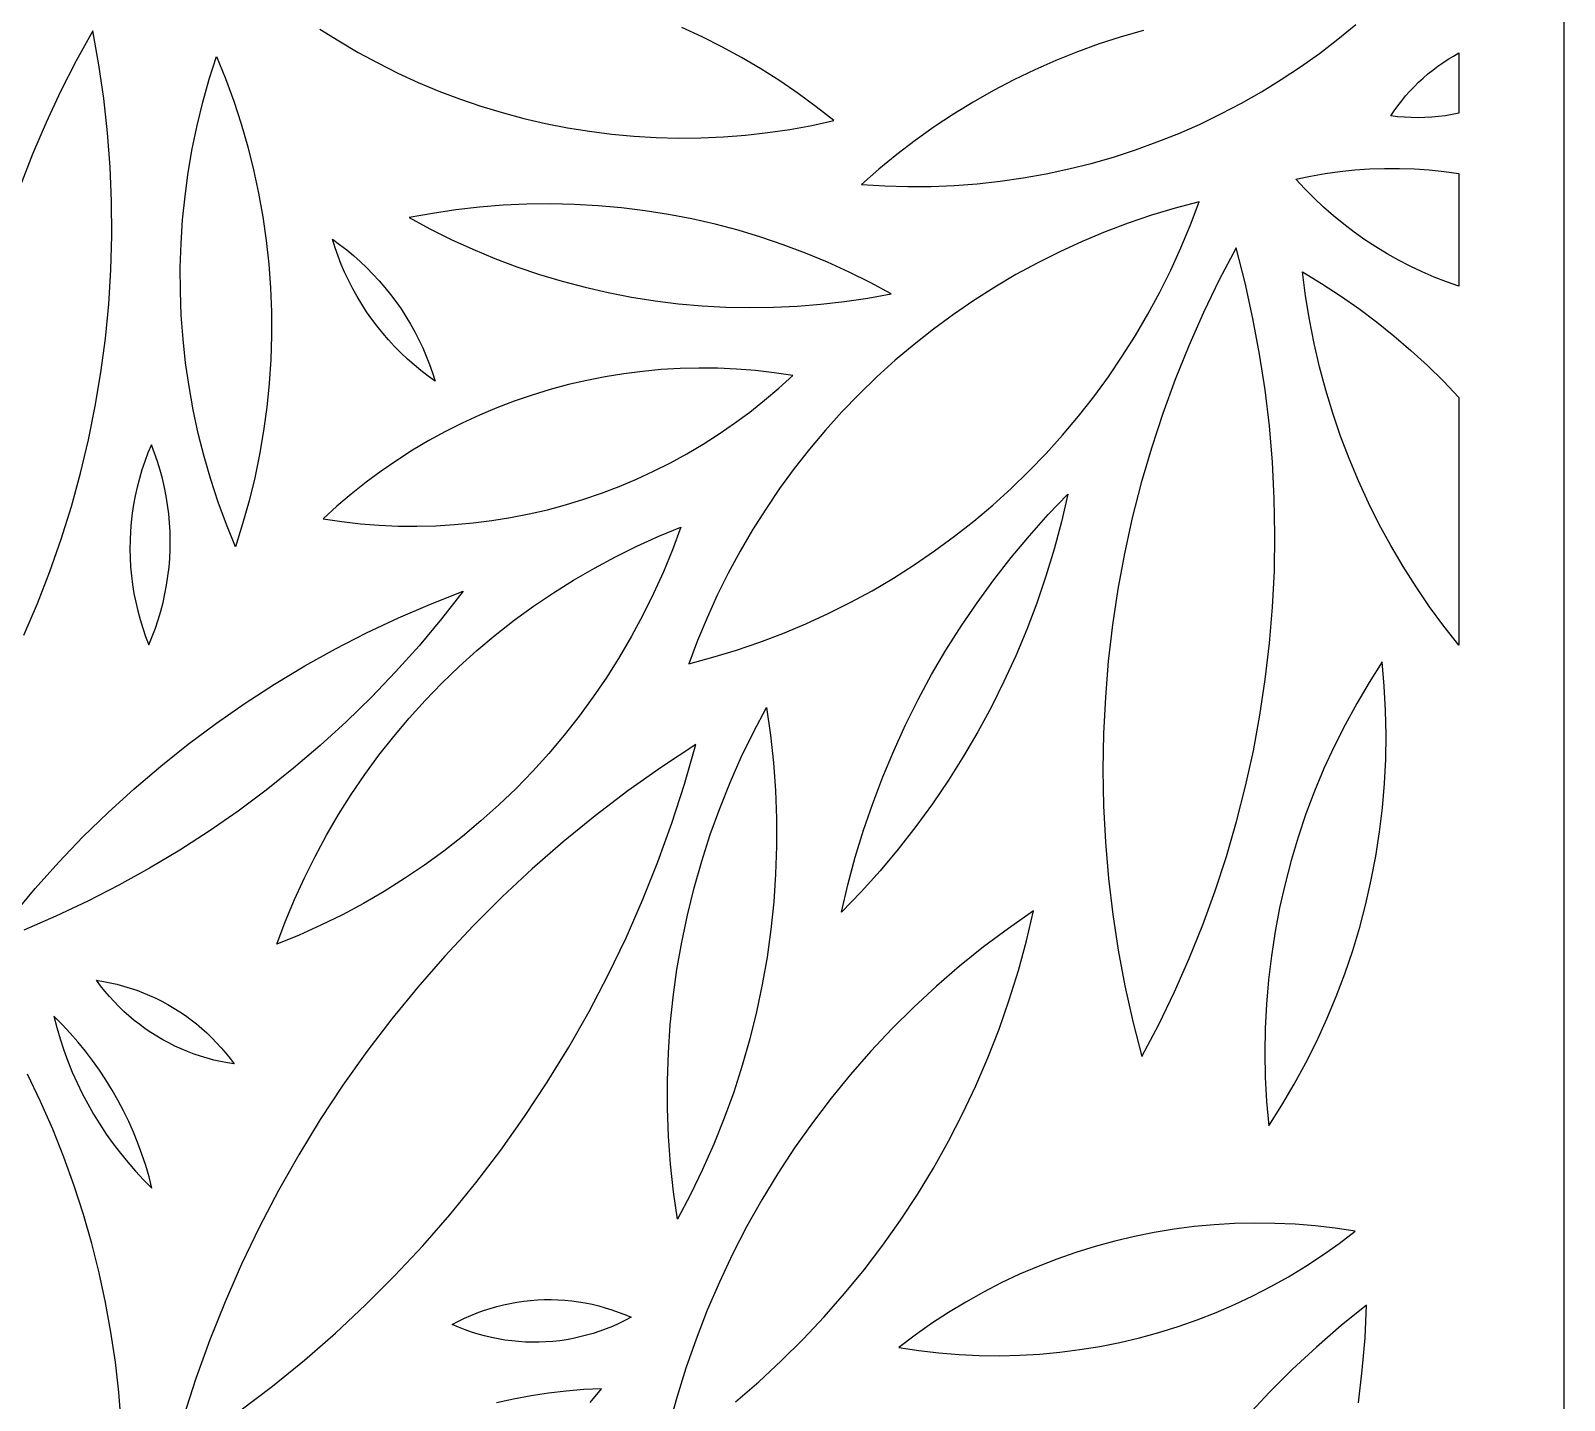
# Model space of a CAD drawing. Header units: millimetres. Extents: x 237 to 916, y 101 to 1525.
# Drawn here: x 624.9 to 915.7, y 383 to 642.6 of the extents above; entities that cross this region are included whole.
import ezdxf

# ---------------------------------------------------------------- set-up
doc = ezdxf.new("R2010")
doc.units = ezdxf.units.MM
doc.layers.add('Layer 01', color=12, linetype='Continuous', true_color=0xde0000)

msp = doc.modelspace()

# ---------------------------------------------------------------- linework, layer by layer
at = {"layer": 'Layer 01'}
for p, q in [((915.65, 101.34), (915.65, 1525.43)), ((636.71, 642.59), (633.54, 636.9)), ((637.85, 636.18), (636.71, 642.59)), ((679.75, 642.95), (683.33, 640.68)), ((752.18, 641.46), (748.32, 643.22)), ((835.88, 642.68), (831.66, 641.47)), ((872.72, 641.01), (876.12, 643.79)), ((683.33, 640.68), (686.98, 638.53)), ((755.96, 639.56), (752.18, 641.46)), ((827.48, 640.12), (823.35, 638.63)), ((831.66, 641.47), (827.48, 640.12)), ((869.24, 638.34), (872.72, 641.01)), ((633.54, 636.9), (630.58, 631.11)), ((658.76, 633.43), (660.13, 637.74)), ((660.13, 637.74), (661.84, 633.55)), ((686.98, 638.53), (690.7, 636.51)), ((759.69, 637.53), (755.96, 639.56)), ((763.34, 635.38), (759.69, 637.53)), ((819.27, 636.99), (815.25, 635.22)), ((823.35, 638.63), (819.27, 636.99)), ((865.66, 635.79), (869.24, 638.34)), ((892.62, 636.57), (893.61, 637.22)), ((893.61, 637.22), (894.62, 637.83)), ((894.62, 637.83), (895.65, 638.41)), ((895.65, 638.41), (895.65, 626.97)), ((638.78, 629.75), (637.85, 636.18)), ((690.7, 636.51), (694.49, 634.61)), ((694.49, 634.61), (698.34, 632.84)), ((766.92, 633.11), (763.34, 635.38)), ((815.25, 635.22), (811.3, 633.32)), ((862, 633.36), (865.66, 635.79)), ((888.88, 633.65), (889.78, 634.43)), ((889.78, 634.43), (890.7, 635.17)), ((890.7, 635.17), (891.65, 635.89)), ((891.65, 635.89), (892.62, 636.57)), ((630.58, 631.11), (627.81, 625.22)), ((657.53, 629.07), (658.76, 633.43)), ((661.84, 633.55), (663.4, 629.29)), ((698.34, 632.84), (702.25, 631.2)), ((702.25, 631.2), (706.21, 629.7)), ((770.42, 630.72), (766.92, 633.11)), ((807.41, 631.28), (803.59, 629.1)), ((811.3, 633.32), (807.41, 631.28)), ((854.44, 628.89), (858.25, 631.06)), ((858.25, 631.06), (862, 633.36)), ((885.57, 630.27), (886.36, 631.15)), ((886.36, 631.15), (887.17, 632.02)), ((887.17, 632.02), (888.01, 632.85)), ((888.01, 632.85), (888.88, 633.65)), ((639.49, 623.28), (638.78, 629.75)), ((656.46, 624.67), (657.53, 629.07)), ((663.4, 629.29), (664.8, 624.99)), ((706.21, 629.7), (710.23, 628.33)), ((710.23, 628.33), (714.28, 627.1)), ((773.83, 628.21), (770.42, 630.72)), ((777.16, 625.58), (773.83, 628.21)), ((803.59, 629.1), (799.85, 626.8)), ((850.55, 626.85), (854.44, 628.89)), ((883.41, 627.45), (884.1, 628.41)), ((884.1, 628.41), (884.82, 629.35)), ((884.82, 629.35), (885.57, 630.27)), ((627.81, 625.22), (625.25, 619.24)), ((714.28, 627.1), (718.38, 626)), ((718.38, 626), (722.51, 625.05)), ((773.02, 624.69), (777.16, 625.58)), ((799.85, 626.8), (796.18, 624.38)), ((846.59, 624.94), (850.55, 626.85)), ((882.75, 626.47), (883.41, 627.45)), ((884.04, 626.32), (882.75, 626.47)), ((885.33, 626.22), (884.04, 626.32)), ((886.63, 626.16), (885.33, 626.22)), ((887.92, 626.14), (886.63, 626.16)), ((889.22, 626.17), (887.92, 626.14)), ((890.52, 626.24), (889.22, 626.17)), ((891.81, 626.36), (890.52, 626.24)), ((893.1, 626.52), (891.81, 626.36)), ((894.38, 626.72), (893.1, 626.52)), ((895.65, 626.97), (894.38, 626.72)), ((639.98, 616.79), (639.49, 623.28)), ((655.54, 620.24), (656.46, 624.67)), ((664.8, 624.99), (666.06, 620.64)), ((722.51, 625.05), (726.66, 624.23)), ((726.66, 624.23), (730.85, 623.56)), ((730.85, 623.56), (735.05, 623.03)), ((735.05, 623.03), (739.27, 622.64)), ((739.27, 622.64), (743.51, 622.39)), ((743.51, 622.39), (747.74, 622.29)), ((747.74, 622.29), (751.98, 622.33)), ((751.98, 622.33), (756.22, 622.52)), ((756.22, 622.52), (760.44, 622.85)), ((760.44, 622.85), (764.65, 623.32)), ((764.65, 623.32), (768.85, 623.93)), ((768.85, 623.93), (773.02, 624.69)), ((796.18, 624.38), (792.61, 621.83)), ((838.49, 621.54), (842.57, 623.17)), ((842.57, 623.17), (846.59, 624.94)), ((654.77, 615.78), (655.54, 620.24)), ((666.06, 620.64), (667.17, 616.25)), ((792.61, 621.83), (789.12, 619.16)), ((830.18, 618.69), (834.36, 620.04)), ((834.36, 620.04), (838.49, 621.54)), ((625.25, 619.24), (622.89, 613.18)), ((640.24, 610.29), (639.98, 616.79)), ((789.12, 619.16), (785.72, 616.37)), ((817.4, 615.5), (821.7, 616.42)), ((821.7, 616.42), (825.96, 617.48)), ((825.96, 617.48), (830.18, 618.69)), ((875.91, 616.23), (878.74, 616.43)), ((878.74, 616.43), (881.56, 616.53)), ((881.56, 616.53), (884.39, 616.53)), ((884.39, 616.53), (887.22, 616.43)), ((887.22, 616.43), (890.04, 616.24)), ((654.16, 611.29), (654.77, 615.78)), ((667.17, 616.25), (668.12, 611.83)), ((785.72, 616.37), (782.43, 613.47)), ((799.98, 613.29), (804.36, 613.62)), ((804.36, 613.62), (808.73, 614.1)), ((808.73, 614.1), (813.08, 614.72)), ((813.08, 614.72), (817.4, 615.5)), ((864.75, 614.47), (867.51, 615.05)), ((866.44, 612.65), (864.75, 614.47)), ((867.51, 615.05), (870.3, 615.54)), ((870.3, 615.54), (873.1, 615.93)), ((873.1, 615.93), (875.91, 616.23)), ((890.04, 616.24), (892.85, 615.95)), ((892.85, 615.95), (895.65, 615.57)), ((895.65, 615.57), (895.65, 594.21)), ((653.71, 606.78), (654.16, 611.29)), ((668.12, 611.83), (668.92, 607.37)), ((782.43, 613.47), (786.81, 613.2)), ((786.81, 613.2), (791.2, 613.08)), ((791.2, 613.08), (795.59, 613.11)), ((795.59, 613.11), (799.98, 613.29)), ((868.2, 610.88), (866.44, 612.65)), ((870.02, 609.18), (868.2, 610.88)), ((640.28, 603.78), (640.24, 610.29)), ((701.06, 608.01), (696.64, 607.2)), ((705.51, 608.67), (701.06, 608.01)), ((709.99, 609.19), (705.51, 608.67)), ((714.47, 609.54), (709.99, 609.19)), ((718.97, 609.75), (714.47, 609.54)), ((723.47, 609.81), (718.97, 609.75)), ((727.97, 609.71), (723.47, 609.81)), ((732.46, 609.46), (727.97, 609.71)), ((736.94, 609.06), (732.46, 609.46)), ((741.41, 608.51), (736.94, 609.06)), ((745.85, 607.81), (741.41, 608.51)), ((750.27, 606.95), (745.85, 607.81)), ((841.9, 609.01), (837.41, 607.65)), ((846.43, 610.22), (841.9, 609.01)), ((844.78, 605.83), (846.43, 610.22)), ((871.89, 607.54), (870.02, 609.18)), ((653.41, 602.27), (653.71, 606.78)), ((668.92, 607.37), (669.57, 602.89)), ((696.64, 607.2), (700.6, 605.06)), ((700.6, 605.06), (704.63, 603.06)), ((754.66, 605.95), (750.27, 606.95)), ((759.01, 604.8), (754.66, 605.95)), ((763.32, 603.51), (759.01, 604.8)), ((832.98, 606.14), (828.59, 604.49)), ((837.41, 607.65), (832.98, 606.14)), ((842.98, 601.5), (844.78, 605.83)), ((873.83, 605.96), (871.89, 607.54)), ((875.81, 604.45), (873.83, 605.96)), ((640.1, 597.28), (640.28, 603.78)), ((653.27, 597.74), (653.41, 602.27)), ((669.57, 602.89), (670.05, 598.39)), ((682.1, 603.09), (683.47, 602.1)), ((682.61, 601.48), (682.1, 603.09)), ((683.47, 602.1), (684.81, 601.07)), ((704.63, 603.06), (708.72, 601.2)), ((767.59, 602.07), (763.32, 603.51)), ((771.8, 600.48), (767.59, 602.07)), ((824.27, 602.68), (820.01, 600.72)), ((828.59, 604.49), (824.27, 602.68)), ((877.84, 603.02), (875.81, 604.45)), ((879.93, 601.65), (877.84, 603.02)), ((683.17, 599.88), (682.61, 601.48)), ((683.79, 598.3), (683.17, 599.88)), ((684.81, 601.07), (686.12, 599.99)), ((686.12, 599.99), (687.39, 598.86)), ((708.72, 601.2), (712.88, 599.47)), ((712.88, 599.47), (717.09, 597.89)), ((775.95, 598.76), (771.8, 600.48)), ((820.01, 600.72), (815.82, 598.63)), ((841.04, 597.24), (842.98, 601.5)), ((853.42, 601.47), (850.22, 595.39)), ((855.14, 594.81), (853.42, 601.47)), ((882.06, 600.36), (879.93, 601.65)), ((884.23, 599.14), (882.06, 600.36)), ((886.44, 598), (884.23, 599.14)), ((639.69, 590.79), (640.1, 597.28)), ((653.28, 593.21), (653.27, 597.74)), ((670.05, 598.39), (670.38, 593.87)), ((684.47, 596.75), (683.79, 598.3)), ((685.19, 595.22), (684.47, 596.75)), ((687.39, 598.86), (688.61, 597.7)), ((688.61, 597.7), (689.8, 596.49)), ((689.8, 596.49), (690.95, 595.25)), ((717.09, 597.89), (721.36, 596.45)), ((721.36, 596.45), (725.67, 595.15)), ((780.05, 596.89), (775.95, 598.76)), ((784.08, 594.89), (780.05, 596.89)), ((811.7, 596.39), (807.66, 594.01)), ((815.82, 598.63), (811.7, 596.39)), ((838.95, 593.04), (841.04, 597.24)), ((866.61, 592.37), (866.03, 596.91)), ((866.03, 596.91), (869.65, 594.71)), ((888.7, 596.93), (886.44, 598)), ((890.98, 595.94), (888.7, 596.93)), ((653.46, 588.69), (653.28, 593.21)), ((670.38, 593.87), (670.56, 589.35)), ((685.97, 593.71), (685.19, 595.22)), ((686.79, 592.23), (685.97, 593.71)), ((690.95, 595.25), (692.06, 593.96)), ((692.06, 593.96), (693.12, 592.64)), ((725.67, 595.15), (730.02, 594)), ((730.02, 594), (734.4, 593)), ((788.04, 592.75), (784.08, 594.89)), ((807.66, 594.01), (803.7, 591.5)), ((850.22, 595.39), (847.23, 589.19)), ((856.62, 588.1), (855.14, 594.81)), ((869.65, 594.71), (873.2, 592.4)), ((893.3, 595.03), (890.98, 595.94)), ((895.65, 594.21), (893.3, 595.03)), ((639.06, 584.31), (639.69, 590.79)), ((687.67, 590.78), (686.79, 592.23)), ((688.59, 589.36), (687.67, 590.78)), ((693.12, 592.64), (694.14, 591.29)), ((694.14, 591.29), (695.11, 589.9)), ((734.4, 593), (738.82, 592.15)), ((738.82, 592.15), (743.27, 591.45)), ((743.27, 591.45), (747.73, 590.89)), ((747.73, 590.89), (752.22, 590.49)), ((752.22, 590.49), (756.71, 590.24)), ((756.71, 590.24), (761.21, 590.15)), ((765.71, 590.2), (770.21, 590.41)), ((770.21, 590.41), (774.69, 590.77)), ((774.69, 590.77), (779.16, 591.28)), ((779.16, 591.28), (783.62, 591.94)), ((783.62, 591.94), (788.04, 592.75)), ((803.7, 591.5), (799.84, 588.86)), ((836.72, 588.92), (838.95, 593.04)), ((867.33, 587.86), (866.61, 592.37)), ((873.2, 592.4), (876.67, 589.97)), ((653.79, 584.18), (653.46, 588.69)), ((670.56, 589.35), (670.57, 584.82)), ((689.56, 587.97), (688.59, 589.36)), ((690.58, 586.62), (689.56, 587.97)), ((695.11, 589.9), (696.03, 588.48)), ((696.03, 588.48), (696.91, 587.03)), ((761.21, 590.15), (765.71, 590.2)), ((799.84, 588.86), (796.06, 586.08)), ((834.36, 584.87), (836.72, 588.92)), ((847.23, 589.19), (844.45, 582.91)), ((857.89, 581.34), (856.62, 588.1)), ((868.21, 583.37), (867.33, 587.86)), ((876.67, 589.97), (880.06, 587.42)), ((880.06, 587.42), (883.36, 584.77)), ((670.57, 584.82), (670.43, 580.3)), ((691.64, 585.3), (690.58, 586.62)), ((692.74, 584.02), (691.64, 585.3)), ((696.91, 587.03), (697.73, 585.55)), ((697.73, 585.55), (698.51, 584.04)), ((796.06, 586.08), (792.38, 583.18)), ((831.85, 580.91), (834.36, 584.87)), ((883.36, 584.77), (886.58, 582.01)), ((638.21, 577.86), (639.06, 584.31)), ((654.28, 579.67), (653.79, 584.18)), ((693.89, 582.77), (692.74, 584.02)), ((695.08, 581.56), (693.89, 582.77)), ((696.31, 580.4), (695.08, 581.56)), ((698.51, 584.04), (699.23, 582.51)), ((699.23, 582.51), (699.9, 580.96)), ((792.38, 583.18), (788.8, 580.15)), ((844.45, 582.91), (841.87, 576.53)), ((869.25, 578.91), (868.21, 583.37)), ((886.58, 582.01), (889.7, 579.15)), ((654.92, 575.19), (654.28, 579.67)), ((670.43, 580.3), (670.14, 575.78)), ((697.58, 579.28), (696.31, 580.4)), ((698.88, 578.2), (697.58, 579.28)), ((699.9, 580.96), (700.52, 579.38)), ((700.52, 579.38), (701.09, 577.78)), ((751.59, 578.68), (748.02, 578.59)), ((755.16, 578.64), (751.59, 578.68)), ((758.73, 578.49), (755.16, 578.64)), ((788.8, 580.15), (785.32, 577.01)), ((829.22, 577.04), (831.85, 580.91)), ((858.92, 574.54), (857.89, 581.34)), ((870.43, 574.49), (869.25, 578.91)), ((889.7, 579.15), (892.73, 576.18)), ((637.15, 571.45), (638.21, 577.86)), ((670.14, 575.78), (669.68, 571.27)), ((700.23, 577.16), (698.88, 578.2)), ((701.6, 576.17), (700.23, 577.16)), ((701.09, 577.78), (701.6, 576.17)), ((730.32, 576.35), (726.84, 575.54)), ((733.82, 577.04), (730.32, 576.35)), ((737.35, 577.61), (733.82, 577.04)), ((740.89, 578.06), (737.35, 577.61)), ((744.45, 578.39), (740.89, 578.06)), ((748.02, 578.59), (744.45, 578.39)), ((762.29, 578.21), (758.73, 578.49)), ((765.84, 577.81), (762.29, 578.21)), ((769.38, 577.29), (765.84, 577.81)), ((766.74, 574.88), (769.38, 577.29)), ((785.32, 577.01), (781.96, 573.75)), ((826.45, 573.25), (829.22, 577.04)), ((841.87, 576.53), (839.52, 570.07)), ((892.73, 576.18), (895.65, 573.12)), ((655.72, 570.74), (654.92, 575.19)), ((719.97, 573.57), (716.59, 572.41)), ((723.39, 574.61), (719.97, 573.57)), ((726.84, 575.54), (723.39, 574.61)), ((764.01, 572.57), (766.74, 574.88)), ((781.96, 573.75), (778.7, 570.37)), ((823.56, 569.57), (826.45, 573.25)), ((859.73, 567.71), (858.92, 574.54)), ((871.76, 570.12), (870.43, 574.49)), ((895.65, 573.12), (895.65, 526.17)), ((635.86, 565.07), (637.15, 571.45)), ((656.67, 566.31), (655.72, 570.74)), ((669.68, 571.27), (669.07, 566.79)), ((713.25, 571.14), (709.96, 569.75)), ((716.59, 572.41), (713.25, 571.14)), ((758.34, 568.22), (761.22, 570.35)), ((761.22, 570.35), (764.01, 572.57)), ((778.7, 570.37), (775.57, 566.89)), ((839.52, 570.07), (837.37, 563.53)), ((873.24, 565.79), (871.76, 570.12)), ((706.72, 568.25), (703.53, 566.64)), ((709.96, 569.75), (706.72, 568.25)), ((755.4, 566.2), (758.34, 568.22)), ((820.54, 565.98), (823.56, 569.57)), ((860.31, 560.86), (859.73, 567.71)), ((634.35, 558.74), (635.86, 565.07)), ((647.78, 564.15), (647.13, 562.59)), ((648.39, 562.57), (647.78, 564.15)), ((657.78, 561.92), (656.67, 566.31)), ((669.07, 566.79), (668.31, 562.32)), ((700.39, 564.93), (697.32, 563.11)), ((703.53, 566.64), (700.39, 564.93)), ((749.32, 562.45), (752.39, 564.27)), ((752.39, 564.27), (755.4, 566.2)), ((775.57, 566.89), (772.55, 563.31)), ((817.4, 562.5), (820.54, 565.98)), ((874.86, 561.52), (873.24, 565.79)), ((647.13, 562.59), (646.54, 561)), ((648.95, 560.97), (648.39, 562.57)), ((659.04, 557.57), (657.78, 561.92)), ((668.31, 562.32), (667.38, 557.89)), ((694.31, 561.18), (691.36, 559.16)), ((697.32, 563.11), (694.31, 561.18)), ((746.18, 560.74), (749.32, 562.45)), ((772.55, 563.31), (769.66, 559.62)), ((814.15, 559.12), (817.4, 562.5)), ((837.37, 563.53), (835.45, 556.93)), ((876.63, 557.3), (874.86, 561.52)), ((632.63, 552.47), (634.35, 558.74)), ((646, 559.4), (645.52, 557.77)), ((646.54, 561), (646, 559.4)), ((649.44, 559.35), (648.95, 560.97)), ((649.89, 557.72), (649.44, 559.35)), ((691.36, 559.16), (688.49, 557.04)), ((739.75, 557.63), (742.99, 559.13)), ((742.99, 559.13), (746.18, 560.74)), ((769.66, 559.62), (766.89, 555.84)), ((810.78, 555.86), (814.15, 559.12)), ((860.66, 553.99), (860.31, 560.86)), ((645.09, 556.13), (644.72, 554.48)), ((645.52, 557.77), (645.09, 556.13)), ((650.27, 556.07), (649.89, 557.72)), ((650.6, 554.41), (650.27, 556.07)), ((660.45, 553.27), (659.04, 557.57)), ((667.38, 557.89), (666.31, 553.49)), ((688.49, 557.04), (685.69, 554.81)), ((733.12, 554.97), (736.45, 556.25)), ((736.45, 556.25), (739.75, 557.63)), ((766.89, 555.84), (764.26, 551.96)), ((807.31, 552.72), (810.78, 555.86)), ((835.45, 556.93), (833.75, 550.27)), ((878.53, 553.14), (876.63, 557.3)), ((630.69, 546.26), (632.63, 552.47)), ((644.41, 552.82), (644.15, 551.15)), ((644.72, 554.48), (644.41, 552.82)), ((650.87, 552.74), (650.6, 554.41)), ((651.08, 551.06), (650.87, 552.74)), ((662, 549.02), (660.45, 553.27)), ((666.31, 553.49), (665.08, 549.14)), ((682.97, 552.5), (680.33, 550.09)), ((685.69, 554.81), (682.97, 552.5)), ((722.87, 551.84), (726.32, 552.77)), ((726.32, 552.77), (729.74, 553.81)), ((729.74, 553.81), (733.12, 554.97)), ((803.73, 549.69), (807.31, 552.72)), ((817.82, 550.9), (821.54, 554.78)), ((821.54, 554.78), (820.33, 549.54)), ((860.78, 547.11), (860.66, 553.99)), ((880.58, 549.05), (878.53, 553.14)), ((644.15, 551.15), (643.96, 549.46)), ((651.24, 549.37), (651.08, 551.06)), ((680.33, 550.09), (683.87, 549.57)), ((683.87, 549.57), (687.42, 549.17)), ((708.81, 549.33), (712.36, 549.78)), ((712.36, 549.78), (715.89, 550.35)), ((715.89, 550.35), (719.39, 551.04)), ((719.39, 551.04), (722.87, 551.84)), ((764.26, 551.96), (761.75, 548)), ((800.05, 546.79), (803.73, 549.69)), ((814.24, 546.9), (817.82, 550.9)), ((820.33, 549.54), (818.93, 544.35)), ((833.75, 550.27), (832.28, 543.55)), ((643.82, 547.78), (643.74, 546.09)), ((643.96, 549.46), (643.82, 547.78)), ((651.33, 547.68), (651.24, 549.37)), ((651.37, 545.99), (651.33, 547.68)), ((663.71, 544.82), (662, 549.02)), ((665.08, 549.14), (663.71, 544.82)), ((687.42, 549.17), (690.98, 548.9)), ((690.98, 548.9), (694.55, 548.74)), ((694.55, 548.74), (698.12, 548.7)), ((698.12, 548.7), (701.69, 548.79)), ((701.69, 548.79), (705.26, 549)), ((705.26, 549), (708.81, 549.33)), ((739.84, 544.93), (743.98, 546.79)), ((743.98, 546.79), (748.19, 548.51)), ((748.19, 548.51), (746.6, 544.26)), ((761.75, 548), (759.39, 543.95)), ((796.27, 544.02), (800.05, 546.79)), ((810.79, 542.78), (814.24, 546.9)), ((860.68, 540.24), (860.78, 547.11)), ((882.77, 545.03), (880.58, 549.05)), ((628.55, 540.11), (630.69, 546.26)), ((643.74, 546.09), (643.71, 544.39)), ((643.71, 544.39), (643.75, 542.7)), ((651.27, 542.6), (651.35, 544.3)), ((651.35, 544.3), (651.37, 545.99)), ((735.77, 542.92), (739.84, 544.93)), ((746.6, 544.26), (744.87, 540.06)), ((759.39, 543.95), (757.16, 539.83)), ((792.4, 541.37), (796.27, 544.02)), ((818.93, 544.35), (817.37, 539.21)), ((885.09, 541.09), (882.77, 545.03)), ((643.75, 542.7), (643.85, 541.01)), ((643.85, 541.01), (644, 539.32)), ((650.93, 539.24), (651.13, 540.92)), ((651.13, 540.92), (651.27, 542.6)), ((731.77, 540.78), (735.77, 542.92)), ((788.45, 538.86), (792.4, 541.37)), ((807.48, 538.54), (810.79, 542.78)), ((832.28, 543.55), (831.02, 536.79)), ((887.54, 537.23), (885.09, 541.09)), ((626.19, 534.05), (628.55, 540.11)), ((644, 539.32), (644.21, 537.64)), ((650.68, 537.56), (650.93, 539.24)), ((724, 536.08), (727.84, 538.5)), ((727.84, 538.5), (731.77, 540.78)), ((744.87, 540.06), (742.99, 535.93)), ((757.16, 539.83), (755.07, 535.63)), ((784.41, 536.48), (788.45, 538.86)), ((804.31, 534.2), (807.48, 538.54)), ((817.37, 539.21), (815.64, 534.13)), ((860.34, 533.37), (860.68, 540.24)), ((644.21, 537.64), (644.48, 535.97)), ((644.48, 535.97), (644.81, 534.31)), ((649.99, 534.25), (650.36, 535.9)), ((650.36, 535.9), (650.68, 537.56)), ((700.72, 533.96), (706.92, 536.39)), ((706.92, 536.39), (702.81, 531.15)), ((720.24, 533.54), (724, 536.08)), ((742.99, 535.93), (740.97, 531.86)), ((755.07, 535.63), (753.13, 531.37)), ((780.29, 534.24), (784.41, 536.48)), ((831.02, 536.79), (830, 529.99)), ((890.12, 533.45), (887.54, 537.23)), ((623.63, 528.07), (626.19, 534.05)), ((644.81, 534.31), (645.2, 532.66)), ((645.2, 532.66), (645.64, 531.03)), ((649.08, 530.98), (649.57, 532.61)), ((649.57, 532.61), (649.99, 534.25)), ((694.61, 531.32), (700.72, 533.96)), ((716.57, 530.87), (720.24, 533.54)), ((771.84, 530.19), (776.1, 532.15)), ((776.1, 532.15), (780.29, 534.24)), ((801.29, 529.76), (804.31, 534.2)), ((815.64, 534.13), (813.73, 529.1)), ((859.77, 526.51), (860.34, 533.37)), ((892.82, 529.77), (890.12, 533.45)), ((645.64, 531.03), (646.14, 529.41)), ((646.14, 529.41), (646.69, 527.81)), ((647.95, 527.79), (648.54, 529.38)), ((648.54, 529.38), (649.08, 530.98)), ((688.6, 528.48), (694.61, 531.32)), ((702.81, 531.15), (698.54, 526.05)), ((712.99, 528.07), (716.57, 530.87)), ((740.97, 531.86), (738.82, 527.86)), ((753.13, 531.37), (751.33, 527.04)), ((767.51, 528.39), (771.84, 530.19)), ((798.42, 525.21), (801.29, 529.76)), ((830, 529.99), (829.2, 523.15)), ((895.65, 526.17), (892.82, 529.77)), ((646.69, 527.81), (647.3, 526.23)), ((647.3, 526.23), (647.95, 527.79)), ((682.67, 525.44), (688.6, 528.48)), ((709.51, 525.15), (712.99, 528.07)), ((738.82, 527.86), (736.52, 523.94)), ((751.33, 527.04), (749.68, 522.65)), ((758.7, 525.22), (763.13, 526.73)), ((763.13, 526.73), (767.51, 528.39)), ((813.73, 529.1), (811.66, 524.14)), ((858.97, 519.68), (859.77, 526.51)), ((676.86, 522.21), (682.67, 525.44)), ((698.54, 526.05), (694.09, 521.1)), ((706.13, 522.11), (709.51, 525.15)), ((736.52, 523.94), (734.1, 520.11)), ((749.68, 522.65), (754.21, 523.86)), ((754.21, 523.86), (758.7, 525.22)), ((795.71, 520.58), (798.42, 525.21)), ((811.66, 524.14), (809.42, 519.26)), ((671.15, 518.78), (676.86, 522.21)), ((694.09, 521.1), (689.49, 516.3)), ((702.86, 518.96), (706.13, 522.11)), ((793.15, 515.85), (795.71, 520.58)), ((829.2, 523.15), (828.64, 516.3)), ((881.12, 523), (878.63, 519.11)), ((881.52, 518.4), (881.12, 523)), ((665.56, 515.17), (671.15, 518.78)), ((699.7, 515.7), (702.86, 518.96)), ((734.1, 520.11), (731.54, 516.35)), ((809.42, 519.26), (807.03, 514.45)), ((857.95, 512.88), (858.97, 519.68)), ((878.63, 519.11), (876.29, 515.13)), ((881.77, 513.79), (881.52, 518.4)), ((660.1, 511.38), (665.56, 515.17)), ((689.49, 516.3), (684.72, 511.65)), ((696.66, 512.34), (699.7, 515.7)), ((731.54, 516.35), (728.86, 512.69)), ((790.75, 511.04), (793.15, 515.85)), ((828.64, 516.3), (828.3, 509.43)), ((876.29, 515.13), (874.08, 511.08)), ((693.73, 508.87), (696.66, 512.34)), ((728.86, 512.69), (726.05, 509.12)), ((761.93, 509.68), (764.4, 514.35)), ((764.4, 514.35), (765.15, 509.12)), ((807.03, 514.45), (804.47, 509.72)), ((856.7, 506.12), (857.95, 512.88)), ((881.86, 509.17), (881.77, 513.79)), ((654.76, 507.4), (660.1, 511.38)), ((684.72, 511.65), (679.81, 507.16)), ((690.92, 505.3), (693.73, 508.87)), ((726.05, 509.12), (723.12, 505.65)), ((759.63, 504.93), (761.93, 509.68)), ((765.15, 509.12), (765.71, 503.87)), ((788.52, 506.16), (790.75, 511.04)), ((804.47, 509.72), (801.75, 505.09)), ((828.3, 509.43), (828.19, 502.55)), ((874.08, 511.08), (872.01, 506.95)), ((881.79, 504.56), (881.86, 509.17)), ((649.56, 503.25), (654.76, 507.4)), ((679.81, 507.16), (674.75, 502.84)), ((751.01, 507.33), (744.5, 503.04)), ((748.86, 499.83), (751.01, 507.33)), ((786.44, 501.2), (788.52, 506.16)), ((855.22, 499.4), (856.7, 506.12)), ((872.01, 506.95), (870.09, 502.75)), ((644.5, 498.93), (649.56, 503.25)), ((688.24, 501.63), (690.92, 505.3)), ((723.12, 505.65), (720.08, 502.28)), ((744.5, 503.04), (738.13, 498.54)), ((757.5, 500.1), (759.63, 504.93)), ((765.71, 503.87), (766.09, 498.61)), ((801.75, 505.09), (798.88, 500.54)), ((881.56, 499.94), (881.79, 504.56)), ((674.75, 502.84), (669.54, 498.69)), ((685.68, 497.88), (688.24, 501.63)), ((720.08, 502.28), (716.92, 499.02)), ((755.53, 495.2), (757.5, 500.1)), ((784.54, 496.17), (786.44, 501.2)), ((798.88, 500.54), (795.86, 496.1)), ((828.19, 502.55), (828.31, 495.68)), ((870.09, 502.75), (868.31, 498.48)), ((639.58, 494.45), (644.5, 498.93)), ((669.54, 498.69), (664.21, 494.72)), ((683.26, 494.04), (685.68, 497.88)), ((716.92, 499.02), (713.65, 495.87)), ((738.13, 498.54), (731.91, 493.82)), ((746.46, 492.41), (748.86, 499.83)), ((766.09, 498.61), (766.28, 493.33)), ((853.52, 492.74), (855.22, 499.4)), ((868.31, 498.48), (866.68, 494.16)), ((881.17, 495.34), (881.56, 499.94)), ((634.82, 489.8), (639.58, 494.45)), ((664.21, 494.72), (658.74, 490.92)), ((713.65, 495.87), (710.27, 492.84)), ((753.74, 490.24), (755.53, 495.2)), ((782.8, 491.09), (784.54, 496.17)), ((795.86, 496.1), (792.7, 491.76)), ((828.31, 495.68), (828.66, 488.81)), ((880.62, 490.76), (881.17, 495.34)), ((680.97, 490.12), (683.26, 494.04)), ((710.27, 492.84), (706.79, 489.92)), ((731.91, 493.82), (725.86, 488.89)), ((743.81, 485.07), (746.46, 492.41)), ((766.28, 493.33), (766.3, 488.05)), ((792.7, 491.76), (789.39, 487.52)), ((851.6, 486.13), (853.52, 492.74)), ((866.68, 494.16), (865.2, 489.79)), ((630.21, 485), (634.82, 489.8)), ((658.74, 490.92), (653.15, 487.31)), ((678.81, 486.13), (680.97, 490.12)), ((706.79, 489.92), (703.22, 487.12)), ((725.86, 488.89), (719.98, 483.77)), ((752.12, 485.21), (753.74, 490.24)), ((781.24, 485.95), (782.8, 491.09)), ((828.66, 488.81), (829.24, 481.96)), ((865.2, 489.79), (863.87, 485.37)), ((879.91, 486.19), (880.62, 490.76)), ((653.15, 487.31), (647.45, 483.89)), ((676.79, 482.06), (678.81, 486.13)), ((703.22, 487.12), (699.55, 484.45)), ((766.3, 488.05), (766.12, 482.78)), ((779.85, 480.76), (781.24, 485.95)), ((789.39, 487.52), (785.94, 483.4)), ((849.46, 479.6), (851.6, 486.13)), ((879.05, 481.66), (879.91, 486.19)), ((625.77, 480.04), (630.21, 485)), ((647.45, 483.89), (641.63, 480.65)), ((699.55, 484.45), (695.78, 481.9)), ((719.98, 483.77), (714.28, 478.44)), ((740.91, 477.83), (743.81, 485.07)), ((750.67, 480.14), (752.12, 485.21)), ((766.12, 482.78), (765.77, 477.51)), ((785.94, 483.4), (782.35, 479.4)), ((863.87, 485.37), (862.7, 480.9)), ((621.49, 474.94), (625.77, 480.04)), ((641.63, 480.65), (635.71, 477.62)), ((674.92, 477.92), (676.79, 482.06)), ((695.78, 481.9), (691.94, 479.49)), ((749.41, 475.01), (750.67, 480.14)), ((778.63, 475.52), (779.85, 480.76)), ((829.24, 481.96), (830.05, 475.13)), ((862.7, 480.9), (861.68, 476.4)), ((878.03, 477.15), (879.05, 481.66)), ((635.71, 477.62), (629.69, 474.78)), ((673.18, 473.73), (674.92, 477.92)), ((688.01, 477.21), (684.01, 475.06)), ((691.94, 479.49), (688.01, 477.21)), ((714.28, 478.44), (708.76, 472.93)), ((737.77, 470.69), (740.91, 477.83)), ((765.77, 477.51), (765.23, 472.26)), ((782.35, 479.4), (778.63, 475.52)), ((847.1, 473.14), (849.46, 479.6)), ((876.86, 472.68), (878.03, 477.15)), ((629.69, 474.78), (623.58, 472.14)), ((684.01, 475.06), (679.94, 473.06)), ((748.32, 469.85), (749.41, 475.01)), ((815.04, 475.79), (810.25, 472.46)), ((813.7, 470.11), (815.04, 475.79)), ((830.05, 475.13), (831.09, 468.33)), ((861.68, 476.4), (860.82, 471.86)), ((671.59, 469.47), (673.18, 473.73)), ((675.8, 471.19), (671.59, 469.47)), ((679.94, 473.06), (675.8, 471.19)), ((708.76, 472.93), (703.43, 467.23)), ((765.23, 472.26), (764.5, 467.03)), ((810.25, 472.46), (805.57, 468.96)), ((844.53, 466.76), (847.1, 473.14)), ((860.82, 471.86), (860.11, 467.29)), ((875.53, 468.26), (876.86, 472.68)), ((734.39, 463.66), (737.77, 470.69)), ((747.42, 464.65), (748.32, 469.85)), ((805.57, 468.96), (801.02, 465.31)), ((812.15, 464.48), (813.7, 470.11)), ((831.09, 468.33), (832.35, 461.57)), ((874.05, 463.89), (875.53, 468.26)), ((703.43, 467.23), (698.29, 461.36)), ((764.5, 467.03), (763.6, 461.83)), ((801.02, 465.31), (796.6, 461.5)), ((841.74, 460.47), (844.53, 466.76)), ((860.11, 467.29), (859.56, 462.71)), ((637.4, 462.63), (638.69, 462.42)), ((638.17, 461.58), (637.4, 462.63)), ((638.69, 462.42), (639.97, 462.17)), ((730.77, 456.74), (734.39, 463.66)), ((746.7, 459.42), (747.42, 464.65)), ((810.42, 458.91), (812.15, 464.48)), ((859.56, 462.71), (859.17, 458.11)), ((872.42, 459.57), (874.05, 463.89)), ((638.99, 460.56), (638.17, 461.58)), ((639.83, 459.56), (638.99, 460.56)), ((640.71, 458.6), (639.83, 459.56)), ((639.97, 462.17), (641.24, 461.88)), ((641.24, 461.88), (642.51, 461.54)), ((642.51, 461.54), (643.76, 461.17)), ((643.76, 461.17), (645, 460.74)), ((645, 460.74), (646.22, 460.28)), ((646.22, 460.28), (647.42, 459.78)), ((647.42, 459.78), (648.61, 459.24)), ((698.29, 461.36), (693.36, 455.32)), ((746.16, 454.17), (746.7, 459.42)), ((763.6, 461.83), (762.51, 456.66)), ((796.6, 461.5), (792.32, 457.54)), ((832.35, 461.57), (833.84, 454.85)), ((838.75, 454.28), (841.74, 460.47)), ((870.65, 455.3), (872.42, 459.57)), ((641.63, 457.66), (640.71, 458.6)), ((642.57, 456.75), (641.63, 457.66)), ((643.54, 455.88), (642.57, 456.75)), ((648.61, 459.24), (649.78, 458.65)), ((649.78, 458.65), (650.93, 458.03)), ((650.93, 458.03), (652.06, 457.37)), ((652.06, 457.37), (653.17, 456.67)), ((653.17, 456.67), (654.25, 455.94)), ((726.92, 449.96), (730.77, 456.74)), ((762.51, 456.66), (761.25, 451.54)), ((792.32, 457.54), (788.17, 453.43)), ((808.49, 453.4), (810.42, 458.91)), ((859.17, 458.11), (858.94, 453.5)), ((629.27, 455.86), (629.83, 453.69)), ((630.86, 454.27), (629.27, 455.86)), ((629.83, 453.69), (630.47, 451.54)), ((632.39, 452.64), (630.86, 454.27)), ((644.54, 455.04), (643.54, 455.88)), ((645.57, 454.24), (644.54, 455.04)), ((646.63, 453.46), (645.57, 454.24)), ((654.25, 455.94), (655.3, 455.17)), ((655.3, 455.17), (656.33, 454.36)), ((656.33, 454.36), (657.33, 453.52)), ((693.36, 455.32), (688.63, 449.11)), ((745.8, 448.9), (746.16, 454.17)), ((833.84, 454.85), (835.55, 448.19)), ((835.55, 448.19), (838.75, 454.28)), ((868.72, 451.11), (870.65, 455.3)), ((630.47, 451.54), (631.17, 449.41)), ((633.86, 450.95), (632.39, 452.64)), ((635.28, 449.21), (633.86, 450.95)), ((647.71, 452.73), (646.63, 453.46)), ((648.81, 452.03), (647.71, 452.73)), ((649.94, 451.37), (648.81, 452.03)), ((651.09, 450.75), (649.94, 451.37)), ((652.26, 450.17), (651.09, 450.75)), ((657.33, 453.52), (658.31, 452.65)), ((658.31, 452.65), (659.25, 451.75)), ((659.25, 451.75), (660.16, 450.81)), ((660.16, 450.81), (661.04, 449.84)), ((761.25, 451.54), (759.8, 446.46)), ((788.17, 453.43), (784.17, 449.18)), ((806.37, 447.96), (808.49, 453.4)), ((858.94, 453.5), (858.87, 448.88)), ((866.65, 446.98), (868.72, 451.11)), ((631.17, 449.41), (631.94, 447.31)), ((636.63, 447.43), (635.28, 449.21)), ((653.45, 449.62), (652.26, 450.17)), ((654.66, 449.12), (653.45, 449.62)), ((655.88, 448.66), (654.66, 449.12)), ((657.12, 448.24), (655.88, 448.66)), ((658.37, 447.86), (657.12, 448.24)), ((659.63, 447.52), (658.37, 447.86)), ((661.04, 449.84), (661.89, 448.85)), ((661.89, 448.85), (662.7, 447.82)), ((662.7, 447.82), (663.48, 446.77)), ((688.63, 449.11), (684.11, 442.75)), ((722.84, 443.3), (726.92, 449.96)), ((745.63, 443.62), (745.8, 448.9)), ((784.17, 449.18), (780.32, 444.79)), ((804.06, 442.6), (806.37, 447.96)), ((858.87, 448.88), (858.96, 444.26)), ((626.79, 439.68), (624.32, 444.85)), ((631.94, 447.31), (632.78, 445.24)), ((632.78, 445.24), (633.7, 443.19)), ((637.93, 445.61), (636.63, 447.43)), ((639.17, 443.74), (637.93, 445.61)), ((660.91, 447.23), (659.63, 447.52)), ((662.19, 446.98), (660.91, 447.23)), ((663.48, 446.77), (662.19, 446.98)), ((759.8, 446.46), (758.18, 441.44)), ((864.45, 442.92), (866.65, 446.98)), ((633.7, 443.19), (634.67, 441.18)), ((640.34, 441.83), (639.17, 443.74)), ((684.11, 442.75), (679.81, 436.24)), ((718.55, 436.79), (722.84, 443.3)), ((745.64, 438.35), (745.63, 443.62)), ((780.32, 444.79), (776.63, 440.27)), ((801.56, 437.33), (804.06, 442.6)), ((858.96, 444.26), (859.21, 439.65)), ((862.1, 438.94), (864.45, 442.92)), ((629.09, 434.42), (626.79, 439.68)), ((634.67, 441.18), (635.72, 439.2)), ((635.72, 439.2), (636.83, 437.25)), ((641.45, 439.89), (640.34, 441.83)), ((642.5, 437.91), (641.45, 439.89)), ((758.18, 441.44), (756.39, 436.47)), ((776.63, 440.27), (773.1, 435.62)), ((859.21, 439.65), (859.62, 435.05)), ((636.83, 437.25), (638, 435.34)), ((643.48, 435.89), (642.5, 437.91)), ((679.81, 436.24), (675.74, 429.58)), ((714.03, 430.43), (718.55, 436.79)), ((745.83, 433.07), (745.64, 438.35)), ((756.39, 436.47), (754.43, 431.58)), ((798.89, 432.14), (801.56, 437.33)), ((859.62, 435.05), (862.1, 438.94)), ((631.21, 429.09), (629.09, 434.42)), ((638, 435.34), (639.24, 433.48)), ((639.24, 433.48), (640.54, 431.65)), ((644.39, 433.85), (643.48, 435.89)), ((645.23, 431.77), (644.39, 433.85)), ((773.1, 435.62), (769.73, 430.86)), ((640.54, 431.65), (641.9, 429.87)), ((646, 429.67), (645.23, 431.77)), ((709.3, 424.22), (714.03, 430.43)), ((746.21, 427.81), (745.83, 433.07)), ((754.43, 431.58), (752.29, 426.75)), ((769.73, 430.86), (766.53, 425.98)), ((796.03, 427.05), (798.89, 432.14)), ((633.16, 423.69), (631.21, 429.09)), ((641.9, 429.87), (643.31, 428.14)), ((643.31, 428.14), (644.79, 426.45)), ((646.71, 427.54), (646, 429.67)), ((647.34, 425.4), (646.71, 427.54)), ((675.74, 429.58), (671.89, 422.8)), ((746.78, 422.56), (746.21, 427.81)), ((644.79, 426.45), (646.32, 424.81)), ((646.32, 424.81), (647.9, 423.23)), ((647.9, 423.23), (647.34, 425.4)), ((752.29, 426.75), (749.99, 422)), ((766.53, 425.98), (763.5, 420.99)), ((793, 422.06), (796.03, 427.05)), ((634.92, 418.24), (633.16, 423.69)), ((671.89, 422.8), (668.27, 415.88)), ((704.37, 418.18), (709.3, 424.22)), ((747.52, 417.33), (746.78, 422.56)), ((749.99, 422), (747.52, 417.33)), ((789.8, 417.18), (793, 422.06)), ((763.5, 420.99), (760.64, 415.9)), ((636.5, 412.72), (634.92, 418.24)), ((668.27, 415.88), (664.89, 408.85)), ((699.23, 412.31), (704.37, 418.18)), ((760.64, 415.9), (757.96, 410.71)), ((786.43, 412.41), (789.8, 417.18)), ((845.48, 415.94), (841.69, 415.46)), ((849.3, 416.3), (845.48, 415.94)), ((853.12, 416.52), (849.3, 416.3)), ((856.95, 416.61), (853.12, 416.52)), ((860.78, 416.56), (856.95, 416.61)), ((864.6, 416.38), (860.78, 416.56)), ((868.42, 416.07), (864.6, 416.38)), ((872.22, 415.63), (868.42, 416.07)), ((830.43, 413.21), (826.73, 412.2)), ((834.15, 414.09), (830.43, 413.21)), ((837.91, 414.84), (834.15, 414.09)), ((841.69, 415.46), (837.91, 414.84)), ((876.01, 415.06), (872.22, 415.63)), ((872.96, 412.74), (876.01, 415.06)), ((637.9, 407.16), (636.5, 412.72)), ((693.9, 406.61), (699.23, 412.31)), ((757.96, 410.71), (755.47, 405.44)), ((782.9, 407.77), (786.43, 412.41)), ((823.07, 411.06), (819.46, 409.8)), ((826.73, 412.2), (823.07, 411.06)), ((866.63, 408.43), (869.83, 410.53)), ((869.83, 410.53), (872.96, 412.74)), ((639.11, 401.55), (637.9, 407.16)), ((664.89, 408.85), (661.75, 401.71)), ((779.2, 403.25), (782.9, 407.77)), ((815.89, 408.41), (812.37, 406.9)), ((819.46, 409.8), (815.89, 408.41)), ((863.35, 406.45), (866.63, 408.43)), ((688.38, 401.1), (693.9, 406.61)), ((755.47, 405.44), (753.16, 400.08)), ((808.91, 405.26), (805.51, 403.51)), ((812.37, 406.9), (808.91, 405.26)), ((856.6, 402.83), (860.01, 404.58)), ((860.01, 404.58), (863.35, 406.45)), ((640.13, 395.91), (639.11, 401.55)), ((661.75, 401.71), (658.85, 394.47)), ((714.53, 401.12), (715.8, 401.4)), ((715.8, 401.4), (717.08, 401.63)), ((717.08, 401.63), (718.37, 401.82)), ((718.37, 401.82), (719.67, 401.96)), ((719.67, 401.96), (720.97, 402.06)), ((720.97, 402.06), (722.27, 402.11)), ((722.27, 402.11), (723.57, 402.12)), ((723.57, 402.12), (724.87, 402.08)), ((724.87, 402.08), (726.17, 402)), ((726.17, 402), (727.47, 401.87)), ((727.47, 401.87), (728.76, 401.7)), ((728.76, 401.7), (730.05, 401.49)), ((730.05, 401.49), (731.32, 401.23)), ((775.36, 398.86), (779.2, 403.25)), ((802.16, 401.64), (798.89, 399.66)), ((805.51, 403.51), (802.16, 401.64)), ((853.14, 401.19), (856.6, 402.83)), ((682.68, 395.77), (688.38, 401.1)), ((705.99, 397.99), (707.16, 398.57)), ((707.16, 398.57), (708.35, 399.1)), ((708.35, 399.1), (709.56, 399.59)), ((709.56, 399.59), (710.78, 400.04)), ((710.78, 400.04), (712.02, 400.44)), ((712.02, 400.44), (713.27, 400.8)), ((713.27, 400.8), (714.53, 401.12)), ((731.32, 401.23), (732.59, 400.92)), ((732.59, 400.92), (733.84, 400.57)), ((733.84, 400.57), (735.09, 400.18)), ((735.09, 400.18), (736.31, 399.75)), ((736.31, 399.75), (737.53, 399.28)), ((737.53, 399.28), (738.72, 398.76)), ((738.72, 398.76), (737.57, 398.15)), ((753.16, 400.08), (751.04, 394.64)), ((771.36, 394.61), (775.36, 398.86)), ((798.89, 399.66), (795.69, 397.56)), ((846.05, 398.29), (849.62, 399.68)), ((849.62, 399.68), (853.14, 401.19)), ((878.17, 401.08), (873.36, 397.18)), ((877.87, 394.89), (878.17, 401.08)), ((640.97, 390.24), (640.13, 395.91)), ((676.79, 390.65), (682.68, 395.77)), ((704.84, 397.38), (705.99, 397.99)), ((706.03, 396.86), (704.84, 397.38)), ((707.25, 396.39), (706.03, 396.86)), ((708.48, 395.96), (707.25, 396.39)), ((709.72, 395.57), (708.48, 395.96)), ((710.97, 395.22), (709.72, 395.57)), ((731.55, 395.7), (730.29, 395.34)), ((732.78, 396.11), (731.55, 395.7)), ((734.01, 396.55), (732.78, 396.11)), ((735.21, 397.04), (734.01, 396.55)), ((736.4, 397.57), (735.21, 397.04)), ((737.57, 398.15), (736.4, 397.57)), ((795.69, 397.56), (792.56, 395.35)), ((835.09, 394.88), (838.78, 395.89)), ((838.78, 395.89), (842.44, 397.03)), ((842.44, 397.03), (846.05, 398.29)), ((873.36, 397.18), (868.68, 393.12)), ((658.85, 394.47), (656.2, 387.13)), ((712.24, 394.92), (710.97, 395.22)), ((713.52, 394.66), (712.24, 394.92)), ((714.8, 394.44), (713.52, 394.66)), ((716.09, 394.27), (714.8, 394.44)), ((717.39, 394.14), (716.09, 394.27)), ((718.69, 394.06), (717.39, 394.14)), ((719.99, 394.02), (718.69, 394.06)), ((721.29, 394.03), (719.99, 394.02)), ((722.59, 394.08), (721.29, 394.03)), ((723.89, 394.18), (722.59, 394.08)), ((725.19, 394.32), (723.89, 394.18)), ((726.48, 394.51), (725.19, 394.32)), ((727.76, 394.74), (726.48, 394.51)), ((729.03, 395.02), (727.76, 394.74)), ((730.29, 395.34), (729.03, 395.02)), ((751.04, 394.64), (749.11, 389.13)), ((767.21, 390.5), (771.36, 394.61)), ((792.56, 395.35), (789.51, 393.03)), ((789.51, 393.03), (793.29, 392.46)), ((820.03, 392.15), (823.83, 392.63)), ((823.83, 392.63), (827.61, 393.25)), ((827.61, 393.25), (831.36, 394)), ((831.36, 394), (835.09, 394.88)), ((868.68, 393.12), (864.14, 388.91)), ((877.36, 388.72), (877.87, 394.89)), ((641.62, 384.54), (640.97, 390.24)), ((670.74, 385.72), (676.79, 390.65)), ((762.93, 386.54), (767.21, 390.5)), ((793.29, 392.46), (797.1, 392.02)), ((797.1, 392.02), (800.91, 391.71)), ((800.91, 391.71), (804.74, 391.53)), ((804.74, 391.53), (808.57, 391.48)), ((808.57, 391.48), (812.4, 391.57)), ((812.4, 391.57), (816.22, 391.79)), ((816.22, 391.79), (820.03, 392.15)), ((656.2, 387.13), (653.79, 379.71)), ((749.11, 389.13), (747.38, 383.56)), ((864.14, 388.91), (859.74, 384.55)), ((876.64, 382.57), (877.36, 388.72)), ((642.07, 378.82), (641.62, 384.54)), ((664.53, 381), (670.74, 385.72)), ((719.76, 383.87), (716.46, 383.26)), ((723.08, 384.37), (719.76, 383.87)), ((726.41, 384.76), (723.08, 384.37)), ((729.75, 385.04), (726.41, 384.76)), ((733.1, 385.21), (729.75, 385.04)), ((730.99, 382.6), (733.1, 385.21)), ((758.51, 382.73), (762.93, 386.54)), ((859.74, 384.55), (855.5, 380.04)), ((716.46, 383.26), (713.19, 382.54)), ((747.38, 383.56), (745.83, 377.93))]:
    msp.add_line(p, q, dxfattribs=at)

doc.saveas('drawing.dxf')
